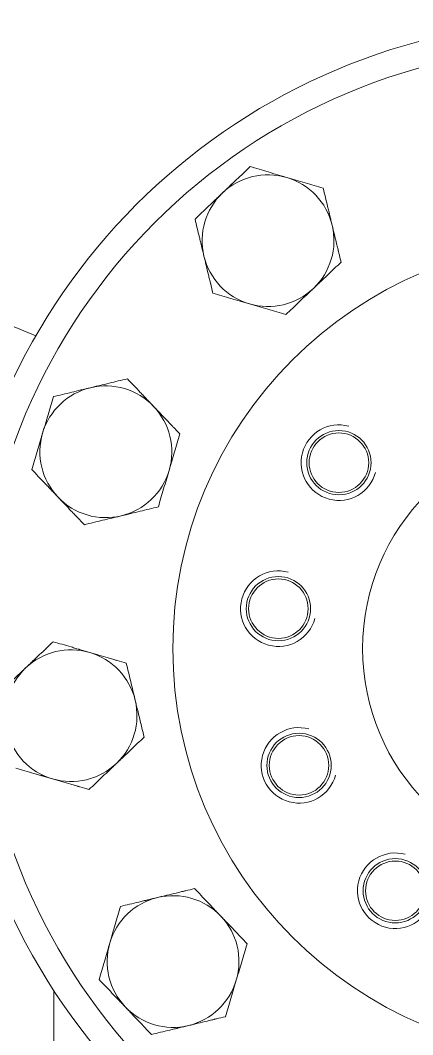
# Model space of a CAD drawing. Header units: millimetres. Extents: x 0 to 2970, y 0 to 2245.
# Drawn here: x 1780.8 to 1902.8, y 1518 to 1833.7 of the extents above; entities that cross this region are included whole.
import ezdxf

# ---------------------------------------------------------------- set-up
doc = ezdxf.new("R2010")
doc.units = ezdxf.units.MM
doc.layers.add('1', color=7, linetype='Continuous', true_color=0xffffff)
doc.layers.add('2', color=7, linetype='Continuous', true_color=0xffffff)

msp = doc.modelspace()

# ---------------------------------------------------------------- linework, layer by layer
at = {"layer": '1', "color": 7, "linetype": 'Continuous', "lineweight": 18}
msp.add_line((1791.23, 1531.74), (1791.23, 1372.16), dxfattribs=at)
for centre, radius in [((1955.23, 1638.16), 187.5), ((1955.23, 1638.16), 127), ((1955.23, 1638.16), 127), ((1879.87, 1695.99), 10), ((1879.87, 1695.99), 9.25), ((1955.23, 1638.16), 68), ((1861.05, 1650.56), 10), ((1861.05, 1650.56), 9.25), ((1867.47, 1601.8), 10), ((1867.47, 1601.8), 9.25), ((1897.4, 1562.79), 10), ((1897.4, 1562.79), 9.25)]:
    msp.add_circle(centre, radius, dxfattribs=at)
for centre, radius, start, end in [((1955.23, 1638.16), 195.5, 5.0251, 174.9749), ((1857.83, 1765.09), 20.5, 73.5651, 133.5651), ((1857.83, 1765.09), 20.5, 13.5651, 73.5651), ((1857.83, 1765.09), 20.5, 133.5651, 193.5651), ((1857.83, 1765.09), 20.5, 313.5651, 13.5651), ((1857.83, 1765.09), 20.5, 193.5651, 253.5651), ((1857.83, 1765.09), 20.5, 253.5651, 313.5651), ((1807.41, 1699.39), 20.5, 103.5651, 163.5651), ((1807.41, 1699.39), 20.5, 43.5651, 103.5651), ((1807.41, 1699.39), 20.5, 343.5651, 43.5651), ((1807.41, 1699.39), 20.5, 163.5651, 223.5651), ((1807.41, 1699.39), 20.5, 283.5651, 343.5651), ((1807.41, 1699.39), 20.5, 223.5651, 283.5651), ((1796.6, 1617.27), 20.5, 73.5651, 133.5651), ((1796.6, 1617.27), 20.5, 13.5651, 73.5651), ((1796.6, 1617.27), 20.5, 133.5651, 193.5651), ((1955.23, 1638.16), 195.5, 185.0251, 354.9749), ((1796.6, 1617.27), 20.5, 313.5651, 13.5651), ((1796.6, 1617.27), 20.5, 193.5651, 253.5651), ((1796.6, 1617.27), 20.5, 253.5651, 313.5651), ((1828.3, 1540.76), 20.5, 103.5651, 163.5651), ((1828.3, 1540.76), 20.5, 43.5651, 103.5651), ((1828.3, 1540.76), 20.5, 343.5651, 43.5651), ((1828.3, 1540.76), 20.5, 163.5651, 223.5651), ((1828.3, 1540.76), 20.5, 283.5651, 343.5651), ((1828.3, 1540.76), 20.5, 223.5651, 283.5651)]:
    msp.add_arc(centre, radius, start, end, dxfattribs=at)
at = {"layer": '1', "color": 7, "linetype": 'Continuous', "lineweight": 13}
for centre in [(1879.87, 1695.99), (1861.05, 1650.56), (1867.47, 1601.8), (1897.4, 1562.79)]:
    msp.add_arc(centre, 11.75, 75, 345, dxfattribs=at)
at = {"layer": '1', "color": 7, "linetype": 'Continuous', "lineweight": 18}
for points, knots in [([(1852.28, 1788.11), (1851.58, 1787.44), (1850.87, 1786.77), (1849.46, 1785.42), (1848.75, 1784.75), (1847.32, 1783.39), (1846.6, 1782.71), (1845.52, 1781.68), (1845.16, 1781.33), (1844.43, 1780.64), (1844.07, 1780.3), (1843.7, 1779.95)], [0, 0, 0, 0, 0.25, 0.25, 0.5, 0.5, 0.75, 0.75, 0.875, 0.875, 1, 1, 1, 1]), ([(1863.63, 1784.76), (1863.39, 1784.83), (1863.15, 1784.9), (1862.79, 1785.01), (1862.67, 1785.04), (1862.43, 1785.11), (1861.82, 1785.29), (1861.22, 1785.47), (1859.79, 1785.89), (1858.84, 1786.17), (1856.95, 1786.73), (1856.01, 1787.01), (1854.14, 1787.56), (1853.21, 1787.83), (1852.28, 1788.11)], [0, 0, 0, 0, 0.0625, 0.0625, 0.09375, 0.09375, 0.125, 0.25, 0.25, 0.5, 0.5, 0.75, 0.75, 1, 1, 1, 1]), ([(1874.98, 1781.41), (1874.06, 1781.68), (1873.12, 1781.96), (1871.25, 1782.51), (1870.31, 1782.79), (1868.42, 1783.34), (1867.47, 1783.62), (1866.04, 1784.05), (1865.56, 1784.19), (1864.6, 1784.47), (1864.12, 1784.61), (1863.63, 1784.76)], [0, 0, 0, 0, 0.25, 0.25, 0.5, 0.5, 0.75, 0.75, 0.875, 0.875, 1, 1, 1, 1]), ([(1877.76, 1769.9), (1877.64, 1770.39), (1877.41, 1771.36), (1877.17, 1772.34), (1877.02, 1772.95), (1876.99, 1773.07), (1876.94, 1773.32), (1876.85, 1773.69), (1876.64, 1774.54), (1876.47, 1775.26), (1876.12, 1776.7), (1875.89, 1777.65), (1875.43, 1779.54), (1875.21, 1780.48), (1874.98, 1781.41)], [0, 0, 0, 0, 0.125, 0.25, 0.25, 0.28125, 0.28125, 0.3125, 0.375, 0.5, 0.5, 0.75, 0.75, 1, 1, 1, 1]), ([(1843.7, 1779.95), (1843.52, 1779.78), (1843.34, 1779.6), (1843.07, 1779.34), (1842.97, 1779.25), (1842.79, 1779.08), (1842.34, 1778.65), (1841.88, 1778.22), (1840.8, 1777.19), (1840.08, 1776.5), (1838.65, 1775.14), (1837.94, 1774.47), (1836.53, 1773.13), (1835.83, 1772.46), (1835.13, 1771.79)], [0, 0, 0, 0, 0.0625, 0.0625, 0.09375, 0.09375, 0.125, 0.25, 0.25, 0.5, 0.5, 0.75, 0.75, 1, 1, 1, 1]), ([(1837.9, 1760.29), (1837.79, 1760.77), (1837.55, 1761.75), (1837.32, 1762.72), (1837.17, 1763.34), (1837.14, 1763.46), (1837.08, 1763.7), (1836.99, 1764.07), (1836.79, 1764.92), (1836.61, 1765.64), (1836.26, 1767.09), (1836.03, 1768.04), (1835.58, 1769.92), (1835.35, 1770.86), (1835.13, 1771.79)], [0, 0, 0, 0, 0.125, 0.25, 0.25, 0.28125, 0.28125, 0.3125, 0.375, 0.5, 0.5, 0.75, 0.75, 1, 1, 1, 1]), ([(1880.54, 1758.4), (1880.31, 1759.33), (1880.08, 1760.28), (1879.82, 1761.35), (1879.79, 1761.47), (1879.74, 1761.71), (1879.65, 1762.07), (1879.45, 1762.91), (1879.27, 1763.63), (1878.93, 1765.07), (1878.69, 1766.03), (1878.34, 1767.48), (1878.23, 1767.96), (1877.99, 1768.93), (1877.88, 1769.42), (1877.76, 1769.9)], [0, 0, 0, 0, 0.25, 0.25, 0.28125, 0.28125, 0.3125, 0.375, 0.5, 0.5, 0.75, 0.75, 0.875, 0.875, 1, 1, 1, 1]), ([(1837.9, 1760.29), (1838.02, 1759.8), (1838.14, 1759.31), (1838.37, 1758.35), (1838.49, 1757.86), (1838.84, 1756.41), (1839.07, 1755.45), (1839.42, 1754.01), (1839.59, 1753.29), (1839.79, 1752.45), (1839.88, 1752.09), (1839.94, 1751.85), (1839.97, 1751.73), (1840.23, 1750.66), (1840.45, 1749.72), (1840.68, 1748.78)], [0, 0, 0, 0, 0.125, 0.125, 0.25, 0.25, 0.5, 0.5, 0.625, 0.6875, 0.71875, 0.71875, 0.75, 0.75, 1, 1, 1, 1]), ([(1871.96, 1750.24), (1872.14, 1750.41), (1872.32, 1750.59), (1872.6, 1750.85), (1872.69, 1750.93), (1872.87, 1751.11), (1873.33, 1751.54), (1873.78, 1751.97), (1874.87, 1753), (1875.58, 1753.69), (1877.01, 1755.04), (1877.72, 1755.72), (1879.13, 1757.06), (1879.84, 1757.73), (1880.54, 1758.4)], [0, 0, 0, 0, 0.0625, 0.0625, 0.09375, 0.09375, 0.125, 0.25, 0.25, 0.5, 0.5, 0.75, 0.75, 1, 1, 1, 1]), ([(1863.38, 1742.08), (1864.09, 1742.75), (1864.79, 1743.42), (1866.2, 1744.77), (1866.91, 1745.44), (1868.34, 1746.8), (1869.06, 1747.48), (1870.14, 1748.51), (1870.5, 1748.86), (1871.23, 1749.55), (1871.59, 1749.89), (1871.96, 1750.24)], [0, 0, 0, 0, 0.25, 0.25, 0.5, 0.5, 0.75, 0.75, 0.875, 0.875, 1, 1, 1, 1]), ([(1840.68, 1748.78), (1841.61, 1748.51), (1842.54, 1748.23), (1844.41, 1747.68), (1845.35, 1747.4), (1847.24, 1746.84), (1848.19, 1746.56), (1849.63, 1746.14), (1850.11, 1746), (1851.07, 1745.72), (1851.55, 1745.57), (1852.03, 1745.43)], [0, 0, 0, 0, 0.25, 0.25, 0.5, 0.5, 0.75, 0.75, 0.875, 0.875, 1, 1, 1, 1]), ([(1852.03, 1745.43), (1852.27, 1745.36), (1852.51, 1745.29), (1852.88, 1745.18), (1853, 1745.15), (1853.24, 1745.08), (1853.84, 1744.9), (1854.44, 1744.72), (1855.88, 1744.3), (1856.83, 1744.02), (1858.72, 1743.46), (1859.66, 1743.18), (1861.53, 1742.63), (1862.46, 1742.36), (1863.38, 1742.08)], [0, 0, 0, 0, 0.0625, 0.0625, 0.09375, 0.09375, 0.125, 0.25, 0.25, 0.5, 0.5, 0.75, 0.75, 1, 1, 1, 1]), ([(1814.11, 1722.09), (1813.17, 1721.86), (1812.22, 1721.64), (1810.33, 1721.18), (1809.37, 1720.95), (1807.46, 1720.49), (1806.5, 1720.25), (1805.04, 1719.9), (1804.56, 1719.79), (1803.58, 1719.55), (1803.09, 1719.43), (1802.6, 1719.32)], [0, 0, 0, 0, 0.25, 0.25, 0.5, 0.5, 0.75, 0.75, 0.875, 0.875, 1, 1, 1, 1]), ([(1822.27, 1713.52), (1821.92, 1713.88), (1821.23, 1714.6), (1820.54, 1715.33), (1820.1, 1715.79), (1820.02, 1715.88), (1819.84, 1716.06), (1819.58, 1716.34), (1818.98, 1716.97), (1818.47, 1717.51), (1817.45, 1718.58), (1816.77, 1719.29), (1815.43, 1720.7), (1814.77, 1721.4), (1814.11, 1722.09)], [0, 0, 0, 0, 0.125, 0.25, 0.25, 0.28125, 0.28125, 0.3125, 0.375, 0.5, 0.5, 0.75, 0.75, 1, 1, 1, 1]), ([(1802.6, 1719.32), (1802.36, 1719.26), (1802.12, 1719.2), (1801.75, 1719.11), (1801.63, 1719.08), (1801.38, 1719.02), (1800.77, 1718.87), (1800.16, 1718.73), (1798.71, 1718.37), (1797.74, 1718.14), (1795.83, 1717.68), (1794.88, 1717.45), (1792.98, 1716.99), (1792.04, 1716.77), (1791.1, 1716.54)], [0, 0, 0, 0, 0.0625, 0.0625, 0.09375, 0.09375, 0.125, 0.25, 0.25, 0.5, 0.5, 0.75, 0.75, 1, 1, 1, 1]), ([(1791.1, 1716.54), (1790.83, 1715.61), (1790.55, 1714.68), (1790, 1712.81), (1789.72, 1711.87), (1789.16, 1709.98), (1788.88, 1709.03), (1788.46, 1707.59), (1788.32, 1707.11), (1788.04, 1706.15), (1787.89, 1705.67), (1787.75, 1705.19)], [0, 0, 0, 0, 0.25, 0.25, 0.5, 0.5, 0.75, 0.75, 0.875, 0.875, 1, 1, 1, 1]), ([(1830.42, 1704.94), (1829.76, 1705.64), (1829.09, 1706.34), (1828.33, 1707.14), (1828.24, 1707.23), (1828.08, 1707.41), (1827.82, 1707.68), (1827.23, 1708.3), (1826.72, 1708.84), (1825.7, 1709.91), (1825.01, 1710.63), (1823.99, 1711.71), (1823.64, 1712.07), (1822.96, 1712.79), (1822.61, 1713.15), (1822.27, 1713.52)], [0, 0, 0, 0, 0.25, 0.25, 0.28125, 0.28125, 0.3125, 0.375, 0.5, 0.5, 0.75, 0.75, 0.875, 0.875, 1, 1, 1, 1]), ([(1787.75, 1705.19), (1787.68, 1704.95), (1787.61, 1704.7), (1787.5, 1704.34), (1787.47, 1704.22), (1787.39, 1703.98), (1787.22, 1703.38), (1787.04, 1702.78), (1786.62, 1701.34), (1786.34, 1700.39), (1785.78, 1698.5), (1785.5, 1697.56), (1784.95, 1695.69), (1784.68, 1694.76), (1784.4, 1693.83)], [0, 0, 0, 0, 0.0625, 0.0625, 0.09375, 0.09375, 0.125, 0.25, 0.25, 0.5, 0.5, 0.75, 0.75, 1, 1, 1, 1]), ([(1827.08, 1693.59), (1827.15, 1693.83), (1827.22, 1694.07), (1827.32, 1694.43), (1827.36, 1694.55), (1827.43, 1694.79), (1827.61, 1695.4), (1827.79, 1696), (1828.21, 1697.43), (1828.49, 1698.38), (1829.05, 1700.27), (1829.32, 1701.21), (1829.88, 1703.08), (1830.15, 1704.01), (1830.42, 1704.94)], [0, 0, 0, 0, 0.0625, 0.0625, 0.09375, 0.09375, 0.125, 0.25, 0.25, 0.5, 0.5, 0.75, 0.75, 1, 1, 1, 1]), ([(1792.56, 1685.26), (1792.21, 1685.62), (1791.52, 1686.35), (1790.83, 1687.08), (1790.4, 1687.53), (1790.31, 1687.62), (1790.14, 1687.81), (1789.88, 1688.08), (1789.27, 1688.71), (1788.76, 1689.25), (1787.74, 1690.33), (1787.06, 1691.04), (1785.73, 1692.44), (1785.06, 1693.14), (1784.4, 1693.83)], [0, 0, 0, 0, 0.125, 0.25, 0.25, 0.28125, 0.28125, 0.3125, 0.375, 0.5, 0.5, 0.75, 0.75, 1, 1, 1, 1]), ([(1823.73, 1682.23), (1824, 1683.16), (1824.28, 1684.1), (1824.83, 1685.97), (1825.1, 1686.91), (1825.66, 1688.8), (1825.94, 1689.75), (1826.37, 1691.18), (1826.51, 1691.66), (1826.79, 1692.62), (1826.93, 1693.1), (1827.08, 1693.59)], [0, 0, 0, 0, 0.25, 0.25, 0.5, 0.5, 0.75, 0.75, 0.875, 0.875, 1, 1, 1, 1]), ([(1792.56, 1685.26), (1792.9, 1684.9), (1793.25, 1684.53), (1793.93, 1683.81), (1794.28, 1683.45), (1795.3, 1682.37), (1795.99, 1681.65), (1797.01, 1680.58), (1797.52, 1680.04), (1798.11, 1679.42), (1798.37, 1679.15), (1798.54, 1678.97), (1798.62, 1678.88), (1799.38, 1678.08), (1800.05, 1677.38), (1800.72, 1676.68)], [0, 0, 0, 0, 0.125, 0.125, 0.25, 0.25, 0.5, 0.5, 0.625, 0.6875, 0.71875, 0.71875, 0.75, 0.75, 1, 1, 1, 1]), ([(1800.72, 1676.68), (1801.66, 1676.91), (1802.6, 1677.14), (1804.5, 1677.6), (1805.45, 1677.83), (1807.37, 1678.29), (1808.33, 1678.52), (1809.78, 1678.87), (1810.27, 1678.99), (1811.24, 1679.22), (1811.73, 1679.34), (1812.22, 1679.46)], [0, 0, 0, 0, 0.25, 0.25, 0.5, 0.5, 0.75, 0.75, 0.875, 0.875, 1, 1, 1, 1]), ([(1812.22, 1679.46), (1812.47, 1679.52), (1812.71, 1679.58), (1813.08, 1679.67), (1813.2, 1679.69), (1813.44, 1679.75), (1814.06, 1679.9), (1814.66, 1680.05), (1816.12, 1680.4), (1817.08, 1680.63), (1819, 1681.09), (1819.95, 1681.32), (1821.85, 1681.78), (1822.79, 1682.01), (1823.73, 1682.23)], [0, 0, 0, 0, 0.0625, 0.0625, 0.09375, 0.09375, 0.125, 0.25, 0.25, 0.5, 0.5, 0.75, 0.75, 1, 1, 1, 1]), ([(1791.05, 1640.28), (1790.35, 1639.62), (1789.64, 1638.95), (1788.23, 1637.6), (1787.52, 1636.93), (1786.09, 1635.57), (1785.37, 1634.89), (1784.29, 1633.86), (1783.93, 1633.51), (1783.2, 1632.82), (1782.84, 1632.48), (1782.47, 1632.13)], [0, 0, 0, 0, 0.25, 0.25, 0.5, 0.5, 0.75, 0.75, 0.875, 0.875, 1, 1, 1, 1]), ([(1802.4, 1636.94), (1801.92, 1637.08), (1800.96, 1637.36), (1800, 1637.65), (1799.39, 1637.82), (1799.27, 1637.86), (1799.03, 1637.93), (1798.67, 1638.04), (1797.83, 1638.28), (1797.12, 1638.5), (1795.69, 1638.91), (1794.75, 1639.19), (1792.89, 1639.74), (1791.97, 1640.01), (1791.05, 1640.28)], [0, 0, 0, 0, 0.125, 0.25, 0.25, 0.28125, 0.28125, 0.3125, 0.375, 0.5, 0.5, 0.75, 0.75, 1, 1, 1, 1]), ([(1813.75, 1633.59), (1812.83, 1633.86), (1811.9, 1634.13), (1810.84, 1634.45), (1810.72, 1634.48), (1810.49, 1634.55), (1810.13, 1634.66), (1809.31, 1634.9), (1808.6, 1635.11), (1807.17, 1635.53), (1806.22, 1635.81), (1804.79, 1636.23), (1804.32, 1636.37), (1803.36, 1636.65), (1802.88, 1636.79), (1802.4, 1636.94)], [0, 0, 0, 0, 0.25, 0.25, 0.28125, 0.28125, 0.3125, 0.375, 0.5, 0.5, 0.75, 0.75, 0.875, 0.875, 1, 1, 1, 1]), ([(1782.47, 1632.13), (1782.29, 1631.95), (1782.11, 1631.78), (1781.84, 1631.52), (1781.74, 1631.43), (1781.56, 1631.26), (1781.11, 1630.83), (1780.65, 1630.4), (1779.57, 1629.36), (1778.85, 1628.68), (1777.42, 1627.32), (1776.71, 1626.65), (1775.3, 1625.3), (1774.6, 1624.64), (1773.9, 1623.97)], [0, 0, 0, 0, 0.0625, 0.0625, 0.09375, 0.09375, 0.125, 0.25, 0.25, 0.5, 0.5, 0.75, 0.75, 1, 1, 1, 1]), ([(1816.53, 1622.08), (1816.47, 1622.33), (1816.41, 1622.57), (1816.32, 1622.94), (1816.29, 1623.06), (1816.24, 1623.3), (1816.09, 1623.92), (1815.94, 1624.52), (1815.59, 1625.98), (1815.36, 1626.94), (1814.9, 1628.86), (1814.67, 1629.81), (1814.21, 1631.71), (1813.98, 1632.65), (1813.75, 1633.59)], [0, 0, 0, 0, 0.0625, 0.0625, 0.09375, 0.09375, 0.125, 0.25, 0.25, 0.5, 0.5, 0.75, 0.75, 1, 1, 1, 1]), ([(1819.31, 1610.58), (1819.08, 1611.52), (1818.85, 1612.46), (1818.39, 1614.36), (1818.16, 1615.31), (1817.7, 1617.23), (1817.47, 1618.19), (1817.12, 1619.64), (1817, 1620.13), (1816.77, 1621.1), (1816.65, 1621.59), (1816.53, 1622.08)], [0, 0, 0, 0, 0.25, 0.25, 0.5, 0.5, 0.75, 0.75, 0.875, 0.875, 1, 1, 1, 1]), ([(1810.73, 1602.42), (1810.91, 1602.59), (1811.09, 1602.77), (1811.37, 1603.03), (1811.46, 1603.11), (1811.64, 1603.29), (1812.1, 1603.72), (1812.55, 1604.15), (1813.64, 1605.18), (1814.35, 1605.87), (1815.78, 1607.22), (1816.49, 1607.9), (1817.9, 1609.24), (1818.61, 1609.91), (1819.31, 1610.58)], [0, 0, 0, 0, 0.0625, 0.0625, 0.09375, 0.09375, 0.125, 0.25, 0.25, 0.5, 0.5, 0.75, 0.75, 1, 1, 1, 1]), ([(1790.8, 1597.61), (1790.32, 1597.75), (1789.36, 1598.04), (1788.4, 1598.32), (1787.79, 1598.5), (1787.67, 1598.53), (1787.43, 1598.61), (1787.07, 1598.71), (1786.23, 1598.96), (1785.52, 1599.17), (1784.09, 1599.59), (1783.15, 1599.87), (1781.29, 1600.42), (1780.37, 1600.69), (1779.45, 1600.96)], [0, 0, 0, 0, 0.125, 0.25, 0.25, 0.28125, 0.28125, 0.3125, 0.375, 0.5, 0.5, 0.75, 0.75, 1, 1, 1, 1]), ([(1802.15, 1594.26), (1802.86, 1594.93), (1803.56, 1595.6), (1804.97, 1596.94), (1805.68, 1597.62), (1807.11, 1598.98), (1807.83, 1599.66), (1808.91, 1600.69), (1809.27, 1601.03), (1810, 1601.73), (1810.37, 1602.07), (1810.73, 1602.42)], [0, 0, 0, 0, 0.25, 0.25, 0.5, 0.5, 0.75, 0.75, 0.875, 0.875, 1, 1, 1, 1]), ([(1790.8, 1597.61), (1791.28, 1597.47), (1791.76, 1597.33), (1792.72, 1597.05), (1793.19, 1596.91), (1794.62, 1596.48), (1795.57, 1596.2), (1797, 1595.78), (1797.71, 1595.57), (1798.53, 1595.33), (1798.89, 1595.23), (1799.12, 1595.16), (1799.24, 1595.12), (1800.3, 1594.81), (1801.23, 1594.53), (1802.15, 1594.26)], [0, 0, 0, 0, 0.125, 0.125, 0.25, 0.25, 0.5, 0.5, 0.625, 0.6875, 0.71875, 0.71875, 0.75, 0.75, 1, 1, 1, 1]), ([(1834.99, 1563.46), (1834.06, 1563.23), (1833.11, 1563.01), (1832.04, 1562.75), (1831.92, 1562.72), (1831.68, 1562.66), (1831.32, 1562.57), (1830.49, 1562.37), (1829.77, 1562.2), (1828.33, 1561.85), (1827.36, 1561.62), (1825.91, 1561.27), (1825.43, 1561.15), (1824.46, 1560.92), (1823.97, 1560.8), (1823.49, 1560.68)], [0, 0, 0, 0, 0.25, 0.25, 0.28125, 0.28125, 0.3125, 0.375, 0.5, 0.5, 0.75, 0.75, 0.875, 0.875, 1, 1, 1, 1]), ([(1843.15, 1554.88), (1842.98, 1555.07), (1842.8, 1555.25), (1842.54, 1555.52), (1842.46, 1555.61), (1842.28, 1555.8), (1841.85, 1556.25), (1841.42, 1556.7), (1840.39, 1557.79), (1839.7, 1558.51), (1838.35, 1559.94), (1837.67, 1560.65), (1836.33, 1562.06), (1835.66, 1562.76), (1834.99, 1563.46)], [0, 0, 0, 0, 0.0625, 0.0625, 0.09375, 0.09375, 0.125, 0.25, 0.25, 0.5, 0.5, 0.75, 0.75, 1, 1, 1, 1]), ([(1823.49, 1560.68), (1823, 1560.57), (1822.03, 1560.33), (1821.05, 1560.1), (1820.44, 1559.95), (1820.32, 1559.92), (1820.07, 1559.86), (1819.71, 1559.77), (1818.85, 1559.57), (1818.13, 1559.39), (1816.69, 1559.04), (1815.74, 1558.81), (1813.85, 1558.36), (1812.91, 1558.13), (1811.98, 1557.91)], [0, 0, 0, 0, 0.125, 0.25, 0.25, 0.28125, 0.28125, 0.3125, 0.375, 0.5, 0.5, 0.75, 0.75, 1, 1, 1, 1]), ([(1811.98, 1557.91), (1811.71, 1556.98), (1811.43, 1556.05), (1810.88, 1554.18), (1810.6, 1553.24), (1810.05, 1551.34), (1809.77, 1550.4), (1809.34, 1548.96), (1809.2, 1548.48), (1808.92, 1547.52), (1808.78, 1547.04), (1808.63, 1546.56)], [0, 0, 0, 0, 0.25, 0.25, 0.5, 0.5, 0.75, 0.75, 0.875, 0.875, 1, 1, 1, 1]), ([(1851.31, 1546.31), (1850.64, 1547.01), (1849.97, 1547.71), (1848.63, 1549.13), (1847.95, 1549.84), (1846.59, 1551.27), (1845.91, 1551.98), (1844.88, 1553.07), (1844.54, 1553.43), (1843.84, 1554.15), (1843.5, 1554.52), (1843.15, 1554.88)], [0, 0, 0, 0, 0.25, 0.25, 0.5, 0.5, 0.75, 0.75, 0.875, 0.875, 1, 1, 1, 1]), ([(1808.63, 1546.56), (1808.56, 1546.31), (1808.49, 1546.07), (1808.39, 1545.71), (1808.35, 1545.59), (1808.28, 1545.35), (1808.1, 1544.75), (1807.92, 1544.15), (1807.5, 1542.71), (1807.22, 1541.76), (1806.66, 1539.87), (1806.39, 1538.93), (1805.83, 1537.06), (1805.56, 1536.13), (1805.29, 1535.2)], [0, 0, 0, 0, 0.0625, 0.0625, 0.09375, 0.09375, 0.125, 0.25, 0.25, 0.5, 0.5, 0.75, 0.75, 1, 1, 1, 1]), ([(1847.96, 1534.96), (1848.03, 1535.2), (1848.1, 1535.44), (1848.21, 1535.8), (1848.24, 1535.92), (1848.32, 1536.16), (1848.49, 1536.77), (1848.67, 1537.37), (1849.09, 1538.8), (1849.37, 1539.75), (1849.93, 1541.64), (1850.21, 1542.58), (1850.76, 1544.45), (1851.03, 1545.38), (1851.31, 1546.31)], [0, 0, 0, 0, 0.0625, 0.0625, 0.09375, 0.09375, 0.125, 0.25, 0.25, 0.5, 0.5, 0.75, 0.75, 1, 1, 1, 1]), ([(1805.29, 1535.2), (1805.95, 1534.5), (1806.62, 1533.8), (1807.97, 1532.38), (1808.64, 1531.67), (1810, 1530.25), (1810.68, 1529.53), (1811.71, 1528.45), (1812.06, 1528.08), (1812.75, 1527.36), (1813.1, 1526.99), (1813.44, 1526.63)], [0, 0, 0, 0, 0.25, 0.25, 0.5, 0.5, 0.75, 0.75, 0.875, 0.875, 1, 1, 1, 1]), ([(1844.61, 1523.6), (1844.88, 1524.53), (1845.16, 1525.46), (1845.71, 1527.34), (1845.99, 1528.28), (1846.55, 1530.17), (1846.83, 1531.12), (1847.25, 1532.55), (1847.39, 1533.03), (1847.67, 1533.99), (1847.82, 1534.47), (1847.96, 1534.96)], [0, 0, 0, 0, 0.25, 0.25, 0.5, 0.5, 0.75, 0.75, 0.875, 0.875, 1, 1, 1, 1]), ([(1813.44, 1526.63), (1813.62, 1526.45), (1813.79, 1526.26), (1814.05, 1525.99), (1814.14, 1525.9), (1814.31, 1525.72), (1814.74, 1525.26), (1815.17, 1524.81), (1816.21, 1523.72), (1816.89, 1523), (1818.25, 1521.58), (1818.92, 1520.87), (1820.27, 1519.45), (1820.93, 1518.75), (1821.6, 1518.05)], [0, 0, 0, 0, 0.0625, 0.0625, 0.09375, 0.09375, 0.125, 0.25, 0.25, 0.5, 0.5, 0.75, 0.75, 1, 1, 1, 1]), ([(1833.11, 1520.83), (1833.59, 1520.94), (1834.08, 1521.06), (1835.05, 1521.3), (1835.53, 1521.41), (1836.98, 1521.76), (1837.94, 1521.99), (1839.38, 1522.34), (1840.1, 1522.52), (1840.94, 1522.72), (1841.3, 1522.8), (1841.54, 1522.86), (1841.66, 1522.89), (1842.73, 1523.15), (1843.68, 1523.38), (1844.61, 1523.6)], [0, 0, 0, 0, 0.125, 0.125, 0.25, 0.25, 0.5, 0.5, 0.625, 0.6875, 0.71875, 0.71875, 0.75, 0.75, 1, 1, 1, 1]), ([(1833.11, 1520.83), (1832.62, 1520.71), (1831.64, 1520.48), (1830.67, 1520.24), (1830.06, 1520.09), (1829.93, 1520.06), (1829.69, 1520), (1829.32, 1519.91), (1828.47, 1519.71), (1827.75, 1519.53), (1826.31, 1519.19), (1825.35, 1518.96), (1823.47, 1518.5), (1822.53, 1518.28), (1821.6, 1518.05)], [0, 0, 0, 0, 0.125, 0.25, 0.25, 0.28125, 0.28125, 0.3125, 0.375, 0.5, 0.5, 0.75, 0.75, 1, 1, 1, 1])]:
    msp.add_open_spline(points, degree=3, knots=knots, dxfattribs=at)
at = {"layer": '2', "color": 7, "linetype": 'Continuous', "lineweight": 18}
msp.add_line((1785.67, 1735.45), (1766.5, 1743.4), dxfattribs=at)

doc.saveas('drawing.dxf')
